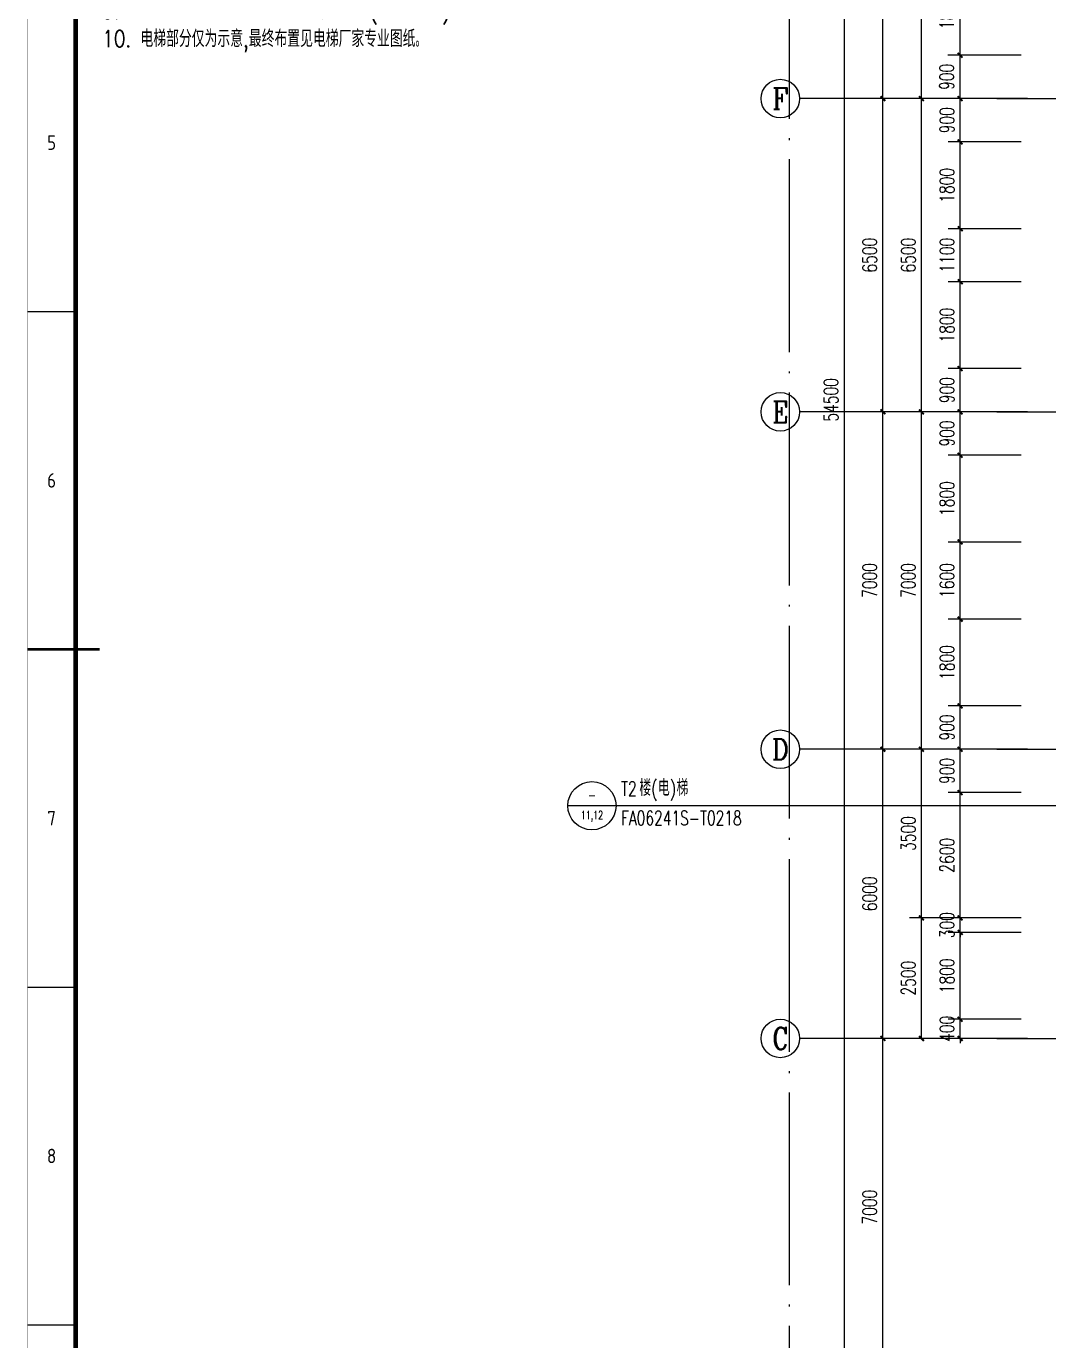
# Model space of a CAD drawing. Extents: x -59142 to 322364, y -122476 to 91021.
# Drawn here: x 63874 to 85086, y 34601 to 61872 of the extents above; entities that cross this region are included whole.
import ezdxf
from ezdxf.enums import TextEntityAlignment as Align

# ---------------------------------------------------------------- set-up
doc = ezdxf.new("R2010")
doc.units = 0
doc.header["$LTSCALE"] = 1000
doc.header["$MEASUREMENT"] = 0
doc.linetypes.add('DOTE', pattern=[2.42, 2, -0.2, 0.02, -0.2])
for name, color, linetype in [('AXIS', 3, 'Continuous'), ('AXIS_TEXT', 7, 'Continuous'), ('DIM_IDEN', 3, 'Continuous'), ('DOTE', 1, 'DOTE'), ('PUB_DIM', 3, 'Continuous'), ('PUB_TEXT', 7, 'Continuous'), ('TEXT', 62, 'Continuous')]:
    doc.layers.add(name, color=color, linetype=linetype)
doc.styles.add('_TCH_AXIS', font='COMPLEX', dxfattribs={"bigfont": 'GBCBIG'})
doc.styles.add('_TCH_DIM', font='SIMPLEX', dxfattribs={"bigfont": 'GBCBIG'})
doc.styles.add('_TCH_DIM_T3', font='SIMPLEX', dxfattribs={"width": 0.705882, "bigfont": 'GBCBIG'})
doc.styles.add('_TCH_LABEL', font='COMPLEX', dxfattribs={"bigfont": 'GBCBIG'})
doc.styles.add('COMPLEX', font='COMPLEX')
doc.styles.get("Standard").update_dxf_attribs({"font": 'gbenor.shx', "bigfont": 'gbcbig.shx'})
doc.styles.add('TK', font='GEDITXT.SHX', dxfattribs={"width": 0.85, "height": 3.5, "bigfont": 'DXT.SHX'})
doc.dimstyles.new('_TCH_ARCH&&100', dxfattribs={"dimtxt": 297.5, "dimasz": 100, "dimexe": 250, "dimexo": 300, "dimgap": 126.25, "dimtad": 1, "dimdec": 0, "dimzin": 0, "dimdsep": 46, "dimtxsty": '_TCH_DIM_T3', "dimblk": 'ARCHTICK', "dimcen": 0.09, "dimazin": 2, "dimtfac": 1, "dimtdec": 0, "dimtix": 1, "dimtmove": 2, "dimatfit": 3, "dimfxl": 1, "dimtolj": 1, "dimtzin": 0, "dimarcsym": 0})

# ---------------------------------------------------------------- blocks, each defined once
blk = doc.blocks.new('GEDI_WK_A1_V')
at = {"color": 3}
for p, q in [((0, 490.58), (10, 490.58)), ((0, 420.5), (10, 420.5)), ((0, 350.42), (10, 350.42)), ((0, 280.33), (10, 280.33))]:
    blk.add_line(p, q, dxfattribs=at)
for points, const_width in [([(0, 841), (0, 0), (594, 0), (594, 841)], 0.1), ([(10, 816), (10, 10), (584, 10), (584, 816)], 1)]:
    blk.add_lwpolyline(points, close=True, dxfattribs=dict(at, const_width=const_width))
at = {"color": 3, "const_width": 0.5}
blk.add_lwpolyline([(0, 420.5), (15, 420.5)], dxfattribs=at)
at = {"color": 3}
for s, p in [('5', (5, 525.62)), ('6', (5, 455.54)), ('7', (5, 385.46)), ('8', (5, 315.38))]:
    blk.add_text(s, height=3, dxfattribs=at).set_placement(p, align=Align.MIDDLE)
blk = doc.blocks.new('A$C711966D6')
blk.add_blockref('GEDI_WK_A1_V', (0, 0))
at = {"style": 'TK', "width": 0.85}
for tag, height, p in [('PROJECTNAME', 4.75, (529, 44)), ('PHASE', 4, (571, 44)), ('DRAWINGNAME', 4.75, (539, 31))]:
    blk.add_attdef(tag, text='', height=height, dxfattribs=at).set_placement(p, align=Align.MIDDLE_CENTER)
for tag, p, height in [('APPROVE', (416, 32.75), 3.5), ('DESIGN', (461, 32.75), 3.5), ('REVIEW1', (416, 25.75), 3.5), ('DRAW', (461, 25.75), 3.5), ('REVIEW2', (416, 18.75), 3.5), ('PROPORTION', (461, 18.75), 3.5), ('DRAWINGNUMBER', (511, 18.5), 4), ('CHECK', (416, 11.75), 3.5), ('DATE', (461, 11.75), 3.5), ('VERSION', (577, 11.75), 3.5)]:
    blk.add_attdef(tag, p, '', height=height, dxfattribs=at)
blk = doc.blocks.new('是飞洒发时')
at = {"xscale": 100, "yscale": 100, "zscale": 100}
blk.add_blockref('A$C711966D6', (0, 0), dxfattribs=at)
blk = doc.blocks.new('_ArchTick')
at = {"color": 0, "linetype": 'ByBlock', "const_width": 0.4}
blk.add_lwpolyline([(-0.5, -0.5), (0.5, 0.5)], dxfattribs=at)
blk = doc.blocks.new('*D1076')
at = {"layer": 'AXIS', "color": 0, "lineweight": -2, "transparency": 16777216}
for p, q in [((84511, 43372), (82196, 43372)), ((82446, 40872), (82446, 43372)), ((84511, 40872), (82196, 40872))]:
    blk.add_line(p, q, dxfattribs=at)
at = {"layer": 'Defpoints', "color": 0, "transparency": 16777216}
for p in [(82446, 43372), (84811, 43372), (84811, 40872)]:
    blk.add_point(p, dxfattribs=at)
at = {"layer": 'AXIS', "color": 0, "lineweight": -2, "transparency": 16777216, "xscale": 100, "yscale": 100, "zscale": 100}
for p, rotation in [((82446, 43372), 90), ((82446, 40872), 270)]:
    blk.add_blockref('_ArchTick', p, dxfattribs=dict(at, rotation=rotation))
at = {"layer": 'AXIS', "color": 0, "transparency": 16777216, "insert": (82171, 42122), "char_height": 297.5, "attachment_point": 5, "rotation": 90, "style": '_TCH_DIM_T3'}
blk.add_mtext('\\A1;2500', dxfattribs=at)
blk = doc.blocks.new('*D1077')
at = {"layer": 'AXIS', "color": 0, "lineweight": -2, "transparency": 16777216}
for p, q in [((84511, 46872), (82196, 46872)), ((82446, 43372), (82446, 46872)), ((84511, 43372), (82196, 43372))]:
    blk.add_line(p, q, dxfattribs=at)
at = {"layer": 'Defpoints', "color": 0, "transparency": 16777216}
for p in [(82446, 46872), (84811, 46872), (84811, 43372)]:
    blk.add_point(p, dxfattribs=at)
at = {"layer": 'AXIS', "color": 0, "lineweight": -2, "transparency": 16777216, "xscale": 100, "yscale": 100, "zscale": 100}
for p, rotation in [((82446, 46872), 90), ((82446, 43372), 270)]:
    blk.add_blockref('_ArchTick', p, dxfattribs=dict(at, rotation=rotation))
at = {"layer": 'AXIS', "color": 0, "transparency": 16777216, "insert": (82171, 45122), "char_height": 297.5, "attachment_point": 5, "rotation": 90, "style": '_TCH_DIM_T3'}
blk.add_mtext('\\A1;3500', dxfattribs=at)
blk = doc.blocks.new('*D1078')
at = {"layer": 'AXIS', "color": 0, "lineweight": -2, "transparency": 16777216}
for p, q in [((84511, 53872), (82196, 53872)), ((82446, 46872), (82446, 53872)), ((84511, 46872), (82196, 46872))]:
    blk.add_line(p, q, dxfattribs=at)
at = {"layer": 'Defpoints', "color": 0, "transparency": 16777216}
for p in [(82446, 53872), (84811, 53872), (84811, 46872)]:
    blk.add_point(p, dxfattribs=at)
at = {"layer": 'AXIS', "color": 0, "lineweight": -2, "transparency": 16777216, "xscale": 100, "yscale": 100, "zscale": 100}
for p, rotation in [((82446, 53872), 90), ((82446, 46872), 270)]:
    blk.add_blockref('_ArchTick', p, dxfattribs=dict(at, rotation=rotation))
at = {"layer": 'AXIS', "color": 0, "transparency": 16777216, "insert": (82171, 50372), "char_height": 297.5, "attachment_point": 5, "rotation": 90, "style": '_TCH_DIM_T3'}
blk.add_mtext('\\A1;7000', dxfattribs=at)
blk = doc.blocks.new('*D1079')
at = {"layer": 'AXIS', "color": 0, "lineweight": -2, "transparency": 16777216}
for p, q in [((84511, 60372), (82196, 60372)), ((82446, 53872), (82446, 60372)), ((84511, 53872), (82196, 53872))]:
    blk.add_line(p, q, dxfattribs=at)
at = {"layer": 'Defpoints', "color": 0, "transparency": 16777216}
for p in [(82446, 60372), (84811, 60372), (84811, 53872)]:
    blk.add_point(p, dxfattribs=at)
at = {"layer": 'AXIS', "color": 0, "lineweight": -2, "transparency": 16777216, "xscale": 100, "yscale": 100, "zscale": 100}
for p, rotation in [((82446, 60372), 90), ((82446, 53872), 270)]:
    blk.add_blockref('_ArchTick', p, dxfattribs=dict(at, rotation=rotation))
at = {"layer": 'AXIS', "color": 0, "transparency": 16777216, "insert": (82171, 57122), "char_height": 297.5, "attachment_point": 5, "rotation": 90, "style": '_TCH_DIM_T3'}
blk.add_mtext('\\A1;6500', dxfattribs=at)
blk = doc.blocks.new('*D1080')
at = {"layer": 'AXIS', "color": 0, "lineweight": -2, "transparency": 16777216}
for p, q in [((84511, 67372), (82196, 67372)), ((82446, 60372), (82446, 67372)), ((84511, 60372), (82196, 60372))]:
    blk.add_line(p, q, dxfattribs=at)
at = {"layer": 'Defpoints', "color": 0, "transparency": 16777216}
for p in [(82446, 67372), (84811, 67372), (84811, 60372)]:
    blk.add_point(p, dxfattribs=at)
at = {"layer": 'AXIS', "color": 0, "lineweight": -2, "transparency": 16777216, "xscale": 100, "yscale": 100, "zscale": 100}
for p, rotation in [((82446, 67372), 90), ((82446, 60372), 270)]:
    blk.add_blockref('_ArchTick', p, dxfattribs=dict(at, rotation=rotation))
at = {"layer": 'AXIS', "color": 0, "transparency": 16777216, "insert": (82171, 63872), "char_height": 297.5, "attachment_point": 5, "rotation": 90, "style": '_TCH_DIM_T3'}
blk.add_mtext('\\A1;7000', dxfattribs=at)
blk = doc.blocks.new('*D1200')
at = {"layer": 'AXIS', "color": 0, "lineweight": -2, "transparency": 16777216}
for p, q in [((83846, 81372), (80596, 81372)), ((80846, 26872), (80846, 81372)), ((83846, 26872), (80596, 26872))]:
    blk.add_line(p, q, dxfattribs=at)
at = {"layer": 'Defpoints', "color": 0, "transparency": 16777216}
for p in [(80846, 81372), (84146, 81372), (84146, 26872)]:
    blk.add_point(p, dxfattribs=at)
at = {"layer": 'AXIS', "color": 0, "lineweight": -2, "transparency": 16777216, "xscale": 100, "yscale": 100, "zscale": 100}
for p, rotation in [((80846, 81372), 90), ((80846, 26872), 270)]:
    blk.add_blockref('_ArchTick', p, dxfattribs=dict(at, rotation=rotation))
at = {"layer": 'AXIS', "color": 0, "transparency": 16777216, "insert": (80571, 54122), "char_height": 297.5, "attachment_point": 5, "rotation": 90, "style": '_TCH_DIM_T3'}
blk.add_mtext('\\A1;54500', dxfattribs=at)
blk = doc.blocks.new('*D1209')
at = {"layer": 'Defpoints', "color": 0, "transparency": 16777216}
for p in [(83248, 60372), (84811, 60372), (84811, 59472)]:
    blk.add_point(p, dxfattribs=at)
at = {"layer": 'PUB_DIM', "color": 0, "lineweight": -2, "transparency": 16777216}
for p, q in [((84511, 60372), (82998, 60372)), ((83248, 59472), (83248, 60372)), ((84511, 59472), (82998, 59472))]:
    blk.add_line(p, q, dxfattribs=at)
at = {"layer": 'PUB_DIM', "color": 0, "lineweight": -2, "transparency": 16777216, "xscale": 100, "yscale": 100, "zscale": 100}
for p, rotation in [((83248, 60372), 90), ((83248, 59472), 270)]:
    blk.add_blockref('_ArchTick', p, dxfattribs=dict(at, rotation=rotation))
at = {"layer": 'PUB_DIM', "color": 0, "transparency": 16777216, "insert": (82973, 59922), "char_height": 297.5, "attachment_point": 5, "rotation": 90, "style": '_TCH_DIM_T3'}
blk.add_mtext('\\A1;900', dxfattribs=at)
blk = doc.blocks.new('*D1210')
at = {"layer": 'Defpoints', "color": 0, "transparency": 16777216}
for p in [(83248, 59472), (84811, 59472), (84811, 57672)]:
    blk.add_point(p, dxfattribs=at)
at = {"layer": 'PUB_DIM', "color": 0, "lineweight": -2, "transparency": 16777216}
for p, q in [((84511, 59472), (82998, 59472)), ((83248, 57672), (83248, 59472)), ((84511, 57672), (82998, 57672))]:
    blk.add_line(p, q, dxfattribs=at)
at = {"layer": 'PUB_DIM', "color": 0, "lineweight": -2, "transparency": 16777216, "xscale": 100, "yscale": 100, "zscale": 100}
for p, rotation in [((83248, 59472), 90), ((83248, 57672), 270)]:
    blk.add_blockref('_ArchTick', p, dxfattribs=dict(at, rotation=rotation))
at = {"layer": 'PUB_DIM', "color": 0, "transparency": 16777216, "insert": (82973, 58572), "char_height": 297.5, "attachment_point": 5, "rotation": 90, "style": '_TCH_DIM_T3'}
blk.add_mtext('\\A1;1800', dxfattribs=at)
blk = doc.blocks.new('*D1211')
at = {"layer": 'Defpoints', "color": 0, "transparency": 16777216}
for p in [(83248, 57672), (84811, 57672), (84811, 56572)]:
    blk.add_point(p, dxfattribs=at)
at = {"layer": 'PUB_DIM', "color": 0, "lineweight": -2, "transparency": 16777216}
for p, q in [((84511, 57672), (82998, 57672)), ((83248, 56572), (83248, 57672)), ((84511, 56572), (82998, 56572))]:
    blk.add_line(p, q, dxfattribs=at)
at = {"layer": 'PUB_DIM', "color": 0, "lineweight": -2, "transparency": 16777216, "xscale": 100, "yscale": 100, "zscale": 100}
for p, rotation in [((83248, 57672), 90), ((83248, 56572), 270)]:
    blk.add_blockref('_ArchTick', p, dxfattribs=dict(at, rotation=rotation))
at = {"layer": 'PUB_DIM', "color": 0, "transparency": 16777216, "insert": (82973, 57122), "char_height": 297.5, "attachment_point": 5, "rotation": 90, "style": '_TCH_DIM_T3'}
blk.add_mtext('\\A1;1100', dxfattribs=at)
blk = doc.blocks.new('*D1212')
at = {"layer": 'Defpoints', "color": 0, "transparency": 16777216}
for p in [(83248, 56572), (84811, 56572), (84811, 54772)]:
    blk.add_point(p, dxfattribs=at)
at = {"layer": 'PUB_DIM', "color": 0, "lineweight": -2, "transparency": 16777216}
for p, q in [((84511, 56572), (82998, 56572)), ((83248, 54772), (83248, 56572)), ((84511, 54772), (82998, 54772))]:
    blk.add_line(p, q, dxfattribs=at)
at = {"layer": 'PUB_DIM', "color": 0, "lineweight": -2, "transparency": 16777216, "xscale": 100, "yscale": 100, "zscale": 100}
for p, rotation in [((83248, 56572), 90), ((83248, 54772), 270)]:
    blk.add_blockref('_ArchTick', p, dxfattribs=dict(at, rotation=rotation))
at = {"layer": 'PUB_DIM', "color": 0, "transparency": 16777216, "insert": (82973, 55672), "char_height": 297.5, "attachment_point": 5, "rotation": 90, "style": '_TCH_DIM_T3'}
blk.add_mtext('\\A1;1800', dxfattribs=at)
blk = doc.blocks.new('*D1213')
at = {"layer": 'Defpoints', "color": 0, "transparency": 16777216}
for p in [(83248, 54772), (84811, 54772), (84811, 53872)]:
    blk.add_point(p, dxfattribs=at)
at = {"layer": 'PUB_DIM', "color": 0, "lineweight": -2, "transparency": 16777216}
for p, q in [((84511, 54772), (82998, 54772)), ((83248, 53872), (83248, 54772)), ((84511, 53872), (82998, 53872))]:
    blk.add_line(p, q, dxfattribs=at)
at = {"layer": 'PUB_DIM', "color": 0, "lineweight": -2, "transparency": 16777216, "xscale": 100, "yscale": 100, "zscale": 100}
for p, rotation in [((83248, 54772), 90), ((83248, 53872), 270)]:
    blk.add_blockref('_ArchTick', p, dxfattribs=dict(at, rotation=rotation))
at = {"layer": 'PUB_DIM', "color": 0, "transparency": 16777216, "insert": (82973, 54322), "char_height": 297.5, "attachment_point": 5, "rotation": 90, "style": '_TCH_DIM_T3'}
blk.add_mtext('\\A1;900', dxfattribs=at)
blk = doc.blocks.new('*D1214')
at = {"layer": 'Defpoints', "color": 0, "transparency": 16777216}
for p in [(83248, 53872), (84811, 53872), (84811, 52972)]:
    blk.add_point(p, dxfattribs=at)
at = {"layer": 'PUB_DIM', "color": 0, "lineweight": -2, "transparency": 16777216}
for p, q in [((84511, 53872), (82998, 53872)), ((83248, 52972), (83248, 53872)), ((84511, 52972), (82998, 52972))]:
    blk.add_line(p, q, dxfattribs=at)
at = {"layer": 'PUB_DIM', "color": 0, "lineweight": -2, "transparency": 16777216, "xscale": 100, "yscale": 100, "zscale": 100}
for p, rotation in [((83248, 53872), 90), ((83248, 52972), 270)]:
    blk.add_blockref('_ArchTick', p, dxfattribs=dict(at, rotation=rotation))
at = {"layer": 'PUB_DIM', "color": 0, "transparency": 16777216, "insert": (82973, 53422), "char_height": 297.5, "attachment_point": 5, "rotation": 90, "style": '_TCH_DIM_T3'}
blk.add_mtext('\\A1;900', dxfattribs=at)
blk = doc.blocks.new('*D1215')
at = {"layer": 'Defpoints', "color": 0, "transparency": 16777216}
for p in [(83248, 52972), (84811, 52972), (84811, 51172)]:
    blk.add_point(p, dxfattribs=at)
at = {"layer": 'PUB_DIM', "color": 0, "lineweight": -2, "transparency": 16777216}
for p, q in [((84511, 52972), (82998, 52972)), ((83248, 51172), (83248, 52972)), ((84511, 51172), (82998, 51172))]:
    blk.add_line(p, q, dxfattribs=at)
at = {"layer": 'PUB_DIM', "color": 0, "lineweight": -2, "transparency": 16777216, "xscale": 100, "yscale": 100, "zscale": 100}
for p, rotation in [((83248, 52972), 90), ((83248, 51172), 270)]:
    blk.add_blockref('_ArchTick', p, dxfattribs=dict(at, rotation=rotation))
at = {"layer": 'PUB_DIM', "color": 0, "transparency": 16777216, "insert": (82973, 52072), "char_height": 297.5, "attachment_point": 5, "rotation": 90, "style": '_TCH_DIM_T3'}
blk.add_mtext('\\A1;1800', dxfattribs=at)
blk = doc.blocks.new('*D1216')
at = {"layer": 'Defpoints', "color": 0, "transparency": 16777216}
for p in [(83248, 51172), (84811, 51172), (84811, 49572)]:
    blk.add_point(p, dxfattribs=at)
at = {"layer": 'PUB_DIM', "color": 0, "lineweight": -2, "transparency": 16777216}
for p, q in [((84511, 51172), (82998, 51172)), ((83248, 49572), (83248, 51172)), ((84511, 49572), (82998, 49572))]:
    blk.add_line(p, q, dxfattribs=at)
at = {"layer": 'PUB_DIM', "color": 0, "lineweight": -2, "transparency": 16777216, "xscale": 100, "yscale": 100, "zscale": 100}
for p, rotation in [((83248, 51172), 90), ((83248, 49572), 270)]:
    blk.add_blockref('_ArchTick', p, dxfattribs=dict(at, rotation=rotation))
at = {"layer": 'PUB_DIM', "color": 0, "transparency": 16777216, "insert": (82973, 50372), "char_height": 297.5, "attachment_point": 5, "rotation": 90, "style": '_TCH_DIM_T3'}
blk.add_mtext('\\A1;1600', dxfattribs=at)
blk = doc.blocks.new('*D1217')
at = {"layer": 'Defpoints', "color": 0, "transparency": 16777216}
for p in [(83248, 49572), (84811, 49572), (84811, 47772)]:
    blk.add_point(p, dxfattribs=at)
at = {"layer": 'PUB_DIM', "color": 0, "lineweight": -2, "transparency": 16777216}
for p, q in [((84511, 49572), (82998, 49572)), ((83248, 47772), (83248, 49572)), ((84511, 47772), (82998, 47772))]:
    blk.add_line(p, q, dxfattribs=at)
at = {"layer": 'PUB_DIM', "color": 0, "lineweight": -2, "transparency": 16777216, "xscale": 100, "yscale": 100, "zscale": 100}
for p, rotation in [((83248, 49572), 90), ((83248, 47772), 270)]:
    blk.add_blockref('_ArchTick', p, dxfattribs=dict(at, rotation=rotation))
at = {"layer": 'PUB_DIM', "color": 0, "transparency": 16777216, "insert": (82973, 48672), "char_height": 297.5, "attachment_point": 5, "rotation": 90, "style": '_TCH_DIM_T3'}
blk.add_mtext('\\A1;1800', dxfattribs=at)
blk = doc.blocks.new('*D1218')
at = {"layer": 'Defpoints', "color": 0, "transparency": 16777216}
for p in [(83248, 47772), (84811, 47772), (84811, 46872)]:
    blk.add_point(p, dxfattribs=at)
at = {"layer": 'PUB_DIM', "color": 0, "lineweight": -2, "transparency": 16777216}
for p, q in [((84511, 47772), (82998, 47772)), ((83248, 46872), (83248, 47772)), ((84511, 46872), (82998, 46872))]:
    blk.add_line(p, q, dxfattribs=at)
at = {"layer": 'PUB_DIM', "color": 0, "lineweight": -2, "transparency": 16777216, "xscale": 100, "yscale": 100, "zscale": 100}
for p, rotation in [((83248, 47772), 90), ((83248, 46872), 270)]:
    blk.add_blockref('_ArchTick', p, dxfattribs=dict(at, rotation=rotation))
at = {"layer": 'PUB_DIM', "color": 0, "transparency": 16777216, "insert": (82973, 47322), "char_height": 297.5, "attachment_point": 5, "rotation": 90, "style": '_TCH_DIM_T3'}
blk.add_mtext('\\A1;900', dxfattribs=at)
blk = doc.blocks.new('*D1219')
at = {"layer": 'Defpoints', "color": 0, "transparency": 16777216}
for p in [(83248, 46872), (84811, 46872), (84811, 45972)]:
    blk.add_point(p, dxfattribs=at)
at = {"layer": 'PUB_DIM', "color": 0, "lineweight": -2, "transparency": 16777216}
for p, q in [((84511, 46872), (82998, 46872)), ((83248, 45972), (83248, 46872)), ((84511, 45972), (82998, 45972))]:
    blk.add_line(p, q, dxfattribs=at)
at = {"layer": 'PUB_DIM', "color": 0, "lineweight": -2, "transparency": 16777216, "xscale": 100, "yscale": 100, "zscale": 100}
for p, rotation in [((83248, 46872), 90), ((83248, 45972), 270)]:
    blk.add_blockref('_ArchTick', p, dxfattribs=dict(at, rotation=rotation))
at = {"layer": 'PUB_DIM', "color": 0, "transparency": 16777216, "insert": (82973, 46422), "char_height": 297.5, "attachment_point": 5, "rotation": 90, "style": '_TCH_DIM_T3'}
blk.add_mtext('\\A1;900', dxfattribs=at)
blk = doc.blocks.new('*D1220')
at = {"layer": 'Defpoints', "color": 0, "transparency": 16777216}
for p in [(83248, 45972), (84811, 45972), (84811, 43372)]:
    blk.add_point(p, dxfattribs=at)
at = {"layer": 'PUB_DIM', "color": 0, "lineweight": -2, "transparency": 16777216}
for p, q in [((84511, 45972), (82998, 45972)), ((83248, 43372), (83248, 45972)), ((84511, 43372), (82998, 43372))]:
    blk.add_line(p, q, dxfattribs=at)
at = {"layer": 'PUB_DIM', "color": 0, "lineweight": -2, "transparency": 16777216, "xscale": 100, "yscale": 100, "zscale": 100}
for p, rotation in [((83248, 45972), 90), ((83248, 43372), 270)]:
    blk.add_blockref('_ArchTick', p, dxfattribs=dict(at, rotation=rotation))
at = {"layer": 'PUB_DIM', "color": 0, "transparency": 16777216, "insert": (82973, 44672), "char_height": 297.5, "attachment_point": 5, "rotation": 90, "style": '_TCH_DIM_T3'}
blk.add_mtext('\\A1;2600', dxfattribs=at)
blk = doc.blocks.new('*D1221')
at = {"layer": 'Defpoints', "color": 0, "transparency": 16777216}
for p in [(83248, 43372), (84811, 43372), (84811, 43072)]:
    blk.add_point(p, dxfattribs=at)
at = {"layer": 'PUB_DIM', "color": 0, "lineweight": -2, "transparency": 16777216}
for p, q in [((84511, 43372), (82998, 43372)), ((83248, 43372), (83248, 43472)), ((83248, 43072), (83248, 43372)), ((84511, 43072), (82998, 43072)), ((83248, 43072), (83248, 42972))]:
    blk.add_line(p, q, dxfattribs=at)
at = {"layer": 'PUB_DIM', "color": 0, "lineweight": -2, "transparency": 16777216, "xscale": 100, "yscale": 100, "zscale": 100}
for p, rotation in [((83248, 43372), 270), ((83248, 43072), 90)]:
    blk.add_blockref('_ArchTick', p, dxfattribs=dict(at, rotation=rotation))
at = {"layer": 'PUB_DIM', "color": 0, "transparency": 16777216, "insert": (82973, 43222), "char_height": 297.5, "attachment_point": 5, "rotation": 90, "style": '_TCH_DIM_T3'}
blk.add_mtext('\\A1;300', dxfattribs=at)
blk = doc.blocks.new('*D1222')
at = {"layer": 'Defpoints', "color": 0, "transparency": 16777216}
for p in [(83248, 43072), (84811, 43072), (84811, 41272)]:
    blk.add_point(p, dxfattribs=at)
at = {"layer": 'PUB_DIM', "color": 0, "lineweight": -2, "transparency": 16777216}
for p, q in [((84511, 43072), (82998, 43072)), ((83248, 41272), (83248, 43072)), ((84511, 41272), (82998, 41272))]:
    blk.add_line(p, q, dxfattribs=at)
at = {"layer": 'PUB_DIM', "color": 0, "lineweight": -2, "transparency": 16777216, "xscale": 100, "yscale": 100, "zscale": 100}
for p, rotation in [((83248, 43072), 90), ((83248, 41272), 270)]:
    blk.add_blockref('_ArchTick', p, dxfattribs=dict(at, rotation=rotation))
at = {"layer": 'PUB_DIM', "color": 0, "transparency": 16777216, "insert": (82973, 42172), "char_height": 297.5, "attachment_point": 5, "rotation": 90, "style": '_TCH_DIM_T3'}
blk.add_mtext('\\A1;1800', dxfattribs=at)
blk = doc.blocks.new('*D1223')
at = {"layer": 'Defpoints', "color": 0, "transparency": 16777216}
for p in [(83248, 41272), (84811, 41272), (84811, 40872)]:
    blk.add_point(p, dxfattribs=at)
at = {"layer": 'PUB_DIM', "color": 0, "lineweight": -2, "transparency": 16777216}
for p, q in [((84511, 41272), (82998, 41272)), ((83248, 41272), (83248, 41372)), ((83248, 40872), (83248, 41272)), ((84511, 40872), (82998, 40872)), ((83248, 40872), (83248, 40772))]:
    blk.add_line(p, q, dxfattribs=at)
at = {"layer": 'PUB_DIM', "color": 0, "lineweight": -2, "transparency": 16777216, "xscale": 100, "yscale": 100, "zscale": 100}
for p, rotation in [((83248, 41272), 270), ((83248, 40872), 90)]:
    blk.add_blockref('_ArchTick', p, dxfattribs=dict(at, rotation=rotation))
at = {"layer": 'PUB_DIM', "color": 0, "transparency": 16777216, "insert": (82973, 41072), "char_height": 297.5, "attachment_point": 5, "rotation": 90, "style": '_TCH_DIM_T3'}
blk.add_mtext('\\A1;400', dxfattribs=at)
blk = doc.blocks.new('*D1224')
at = {"layer": 'Defpoints', "color": 0, "transparency": 16777216}
for p in [(83246, 61272), (84811, 61272), (84811, 60372)]:
    blk.add_point(p, dxfattribs=at)
at = {"layer": 'PUB_DIM', "color": 0, "lineweight": -2, "transparency": 16777216}
for p, q in [((84511, 61272), (82996, 61272)), ((83246, 60372), (83246, 61272)), ((84511, 60372), (82996, 60372))]:
    blk.add_line(p, q, dxfattribs=at)
at = {"layer": 'PUB_DIM', "color": 0, "lineweight": -2, "transparency": 16777216, "xscale": 100, "yscale": 100, "zscale": 100}
for p, rotation in [((83246, 61272), 90), ((83246, 60372), 270)]:
    blk.add_blockref('_ArchTick', p, dxfattribs=dict(at, rotation=rotation))
at = {"layer": 'PUB_DIM', "color": 0, "transparency": 16777216, "insert": (82971, 60822), "char_height": 297.5, "attachment_point": 5, "rotation": 90, "style": '_TCH_DIM_T3'}
blk.add_mtext('\\A1;900', dxfattribs=at)
blk = doc.blocks.new('*D1225')
at = {"layer": 'Defpoints', "color": 0, "transparency": 16777216}
for p in [(83246, 63072), (84811, 63072), (84811, 61272)]:
    blk.add_point(p, dxfattribs=at)
at = {"layer": 'PUB_DIM', "color": 0, "lineweight": -2, "transparency": 16777216}
for p, q in [((84511, 63072), (82996, 63072)), ((83246, 61272), (83246, 63072)), ((84511, 61272), (82996, 61272))]:
    blk.add_line(p, q, dxfattribs=at)
at = {"layer": 'PUB_DIM', "color": 0, "lineweight": -2, "transparency": 16777216, "xscale": 100, "yscale": 100, "zscale": 100}
for p, rotation in [((83246, 63072), 90), ((83246, 61272), 270)]:
    blk.add_blockref('_ArchTick', p, dxfattribs=dict(at, rotation=rotation))
at = {"layer": 'PUB_DIM', "color": 0, "transparency": 16777216, "insert": (82971, 62172), "char_height": 297.5, "attachment_point": 5, "rotation": 90, "style": '_TCH_DIM_T3'}
blk.add_mtext('\\A1;1800', dxfattribs=at)
blk = doc.blocks.new('*D1266')
at = {"layer": 'AXIS', "color": 0, "lineweight": -2, "transparency": 16777216}
for p, q in [((84646, 40872), (81396, 40872)), ((81646, 33872), (81646, 40872)), ((84646, 33872), (81396, 33872))]:
    blk.add_line(p, q, dxfattribs=at)
at = {"layer": 'Defpoints', "color": 0, "transparency": 16777216}
for p in [(81646, 40872), (84946, 40872), (84946, 33872)]:
    blk.add_point(p, dxfattribs=at)
at = {"layer": 'AXIS', "color": 0, "lineweight": -2, "transparency": 16777216, "xscale": 100, "yscale": 100, "zscale": 100}
for p, rotation in [((81646, 40872), 90), ((81646, 33872), 270)]:
    blk.add_blockref('_ArchTick', p, dxfattribs=dict(at, rotation=rotation))
at = {"layer": 'AXIS', "color": 0, "transparency": 16777216, "insert": (81371, 37372), "char_height": 297.5, "attachment_point": 5, "rotation": 90, "style": '_TCH_DIM_T3'}
blk.add_mtext('\\A1;7000', dxfattribs=at)
blk = doc.blocks.new('*D1267')
at = {"layer": 'AXIS', "color": 0, "lineweight": -2, "transparency": 16777216}
for p, q in [((84646, 46872), (81396, 46872)), ((81646, 40872), (81646, 46872)), ((84646, 40872), (81396, 40872))]:
    blk.add_line(p, q, dxfattribs=at)
at = {"layer": 'Defpoints', "color": 0, "transparency": 16777216}
for p in [(81646, 46872), (84946, 46872), (84946, 40872)]:
    blk.add_point(p, dxfattribs=at)
at = {"layer": 'AXIS', "color": 0, "lineweight": -2, "transparency": 16777216, "xscale": 100, "yscale": 100, "zscale": 100}
for p, rotation in [((81646, 46872), 90), ((81646, 40872), 270)]:
    blk.add_blockref('_ArchTick', p, dxfattribs=dict(at, rotation=rotation))
at = {"layer": 'AXIS', "color": 0, "transparency": 16777216, "insert": (81371, 43872), "char_height": 297.5, "attachment_point": 5, "rotation": 90, "style": '_TCH_DIM_T3'}
blk.add_mtext('\\A1;6000', dxfattribs=at)
blk = doc.blocks.new('*D1268')
at = {"layer": 'AXIS', "color": 0, "lineweight": -2, "transparency": 16777216}
for p, q in [((84646, 53872), (81396, 53872)), ((81646, 46872), (81646, 53872)), ((84646, 46872), (81396, 46872))]:
    blk.add_line(p, q, dxfattribs=at)
at = {"layer": 'Defpoints', "color": 0, "transparency": 16777216}
for p in [(81646, 53872), (84946, 53872), (84946, 46872)]:
    blk.add_point(p, dxfattribs=at)
at = {"layer": 'AXIS', "color": 0, "lineweight": -2, "transparency": 16777216, "xscale": 100, "yscale": 100, "zscale": 100}
for p, rotation in [((81646, 53872), 90), ((81646, 46872), 270)]:
    blk.add_blockref('_ArchTick', p, dxfattribs=dict(at, rotation=rotation))
at = {"layer": 'AXIS', "color": 0, "transparency": 16777216, "insert": (81371, 50372), "char_height": 297.5, "attachment_point": 5, "rotation": 90, "style": '_TCH_DIM_T3'}
blk.add_mtext('\\A1;7000', dxfattribs=at)
blk = doc.blocks.new('*D1269')
at = {"layer": 'AXIS', "color": 0, "lineweight": -2, "transparency": 16777216}
for p, q in [((84646, 60372), (81396, 60372)), ((81646, 53872), (81646, 60372)), ((84646, 53872), (81396, 53872))]:
    blk.add_line(p, q, dxfattribs=at)
at = {"layer": 'Defpoints', "color": 0, "transparency": 16777216}
for p in [(81646, 60372), (84946, 60372), (84946, 53872)]:
    blk.add_point(p, dxfattribs=at)
at = {"layer": 'AXIS', "color": 0, "lineweight": -2, "transparency": 16777216, "xscale": 100, "yscale": 100, "zscale": 100}
for p, rotation in [((81646, 60372), 90), ((81646, 53872), 270)]:
    blk.add_blockref('_ArchTick', p, dxfattribs=dict(at, rotation=rotation))
at = {"layer": 'AXIS', "color": 0, "transparency": 16777216, "insert": (81371, 57122), "char_height": 297.5, "attachment_point": 5, "rotation": 90, "style": '_TCH_DIM_T3'}
blk.add_mtext('\\A1;6500', dxfattribs=at)
blk = doc.blocks.new('*D1270')
at = {"layer": 'AXIS', "color": 0, "lineweight": -2, "transparency": 16777216}
for p, q in [((84646, 67372), (81396, 67372)), ((81646, 60372), (81646, 67372)), ((84646, 60372), (81396, 60372))]:
    blk.add_line(p, q, dxfattribs=at)
at = {"layer": 'Defpoints', "color": 0, "transparency": 16777216}
for p in [(81646, 67372), (84946, 67372), (84946, 60372)]:
    blk.add_point(p, dxfattribs=at)
at = {"layer": 'AXIS', "color": 0, "lineweight": -2, "transparency": 16777216, "xscale": 100, "yscale": 100, "zscale": 100}
for p, rotation in [((81646, 67372), 90), ((81646, 60372), 270)]:
    blk.add_blockref('_ArchTick', p, dxfattribs=dict(at, rotation=rotation))
at = {"layer": 'AXIS', "color": 0, "transparency": 16777216, "insert": (81371, 63872), "char_height": 297.5, "attachment_point": 5, "rotation": 90, "style": '_TCH_DIM_T3'}
blk.add_mtext('\\A1;7000', dxfattribs=at)
blk = doc.blocks.new('_AXISO')
blk.add_circle((0, 0), 0.5)
at = {"layer": 'AXIS_TEXT', "style": 'COMPLEX', "width": 1.041667}
blk.add_attdef('A', text='', height=0.56, dxfattribs=at).set_placement((-0.25, -0.28), (0.25, -0.28), align=Align.FIT)

msp = doc.modelspace()

# ---------------------------------------------------------------- linework, layer by layer
at = {"layer": 'AXIS'}
for p, q in [((82812, 60372.1), (79917.5, 60372.1)), ((82812, 53872.1), (79917.5, 53872.1)), ((82812, 46872.1), (79917.5, 46872.1)), ((82812, 40872.1), (79917.5, 40872.1))]:
    msp.add_line(p, q, dxfattribs=at)
at = {"layer": 'DIM_IDEN'}
for p, q in [((76108.7, 45700), (75108.7, 45700)), ((85748.8, 45700), (76108.7, 45700))]:
    msp.add_line(p, q, dxfattribs=at)
msp.add_circle((75608.7, 45700), 500, dxfattribs=at)
at = {"layer": 'DOTE', "ltscale": 2}
msp.add_line((79698.4, 83312), (79698.4, 19595.7), dxfattribs=at)
at = {"layer": 'DOTE'}
for p, q in [((84009.9, 60372.1), (112915.9, 60372.1)), ((84009.9, 53872.1), (112915.9, 53872.1)), ((84009.9, 46872.1), (112915.9, 46872.1)), ((84009.9, 40872.1), (112915.9, 40872.1))]:
    msp.add_line(p, q, dxfattribs=at)

# ---------------------------------------------------------------- block references
msp.add_blockref('是飞洒发时', (63898.5, 6896))
at = {"layer": 'AXIS'}
ref = msp.add_blockref('_AXISO', (79517.5, 60372.1), dxfattribs=dict(at, xscale=800, yscale=800, zscale=800))
ref.add_attrib('A', 'F', dxfattribs={"layer": 'AXIS_TEXT', "height": 445.4, "style": '_TCH_AXIS'}).set_placement((79347.8, 60149.3), (79687.2, 60149.3), align=Align.FIT)
ref = msp.add_blockref('_AXISO', (79517.5, 53872.1), dxfattribs=dict(at, xscale=800, yscale=800, zscale=800))
ref.add_attrib('A', 'E', dxfattribs={"layer": 'AXIS_TEXT', "height": 445.4, "style": '_TCH_AXIS'}).set_placement((79347.8, 53649.3), (79687.2, 53649.3), align=Align.FIT)
ref = msp.add_blockref('_AXISO', (79517.5, 46872.1), dxfattribs=dict(at, xscale=800, yscale=800, zscale=800))
ref.add_attrib('A', 'D', dxfattribs={"layer": 'AXIS_TEXT', "height": 435.3, "style": '_TCH_AXIS'}).set_placement((79341.3, 46654.4), (79693.7, 46654.4), align=Align.FIT)
ref = msp.add_blockref('_AXISO', (79517.5, 40872.1), dxfattribs=dict(at, xscale=800, yscale=800, zscale=800))
ref.add_attrib('A', 'C', dxfattribs={"layer": 'AXIS_TEXT', "height": 455.7, "style": '_TCH_AXIS'}).set_placement((79354.7, 40644.2), (79680.2, 40644.2), align=Align.FIT)

# ---------------------------------------------------------------- texts
at = {"layer": 'PUB_TEXT', "style": '_TCH_DIM', "width": 0.705882}
for s, p in [('T2', (76213.7, 45904.2)), ('(', (76839.4, 45904.2)), (')', (77225.1, 45904.2)), ('FA06241S-T0218', (76213.7, 45297.5))]:
    msp.add_text(s, height=297.5, dxfattribs=at).set_placement(p)
at = {"layer": 'PUB_TEXT', "style": '_TCH_DIM'}
for s, p in [('楼', (76593.7, 45904.2)), ('电', (76979.4, 45904.2)), ('梯', (77365.1, 45904.2))]:
    msp.add_text(s, height=337.6, dxfattribs=at).set_placement(p)
at = {"layer": 'PUB_TEXT', "style": '_TCH_LABEL'}
for s, height, width, p, p2 in [('-', 261, 0.777778, (75521.7, 45792.5), (75695.7, 45792.5)), ('11,12', 171.51, 0.84, (75375.4, 45420.2), (75841.9, 45420.2))]:
    msp.add_text(s, height=height, dxfattribs=dict(at, width=width)).set_placement(p, p2, align=Align.FIT)
at = {"layer": 'TEXT', "insert": (65450.5, 73293.1), "char_height": 360, "width": 10270.182, "attachment_point": 1}
msp.add_mtext('{\\H1.6667x;设计说明\\Fsimplex,gbcbig|c134;：\\Fgeditxt,dxt|c134;\\P\\H0.58332x;\\W0.8;1. 图中有关设备布置\\Fsimplex,gbcbig|c134;、\\Fgeditxt,dxt|c134;设备基础,沟道,坑位,楼面开孔等仅为示意,详见工艺及结构图纸\\Fsimplex,gbcbig|c134;。\\Fgeditxt,dxt|c134;\\P2. 所有平面图中未有标注的门\\Fsimplex,gbcbig|c134;，\\Fgeditxt,dxt|c134;或居中布置\\Fsimplex,gbcbig|c134;，\\Fgeditxt,dxt|c134;或门垛240\\Fsimplex,gbcbig|c134;；\\Fgeditxt,dxt|c134;所有平面图中未有标注的构造柱\\Fsimplex,gbcbig|c134;，\\Fgeditxt,dxt|c134;或居中布置\\Fsimplex,gbcbig|c134;，\\Fgeditxt,dxt|c134;或端头布置\\Fsimplex,gbcbig|c134;。\\Fgeditxt,dxt|c134;\\P3. 图例说明\\Fgbenor,gbcbig|c134;：\\Fgeditxt,dxt|c134;\\P   "   "\\Fsimplex,gbcbig|c134;：\\Fgeditxt,dxt|c134;消火栓\\Fsimplex,gbcbig|c134;。\\P      \\Fgeditxt,dxt|c134;消火栓位置\\Fsimplex,gbcbig|c134;、\\Fgeditxt,dxt|c134;大小及数量详见水工工艺图纸\\Fsimplex,gbcbig|c134;。\\Fgeditxt,dxt|c134;\\P4. 吊顶高度说明\\Fsimplex,gbcbig|c134;：\\Fgeditxt,dxt|c134;\\P  会议室\\Fsimplex,gbcbig|c134;、\\Fgeditxt,dxt|c134;运行人员办公室\\Fsimplex,gbcbig|c134;：\\Fgeditxt,dxt|c134;H+3.2m\\Fsimplex,gbcbig|c134;；\\Fgeditxt,dxt|c134;\\P  继电器室\\Fsimplex,gbcbig|c134;、\\Fgeditxt,dxt|c134;饮水间\\Fsimplex,gbcbig|c134;、\\Fgeditxt,dxt|c134;卫生间\\Fsimplex,gbcbig|c134;、\\Fgeditxt,dxt|c134;走廊\\Fsimplex,gbcbig|c134;：\\Fgeditxt,dxt|c134;H+3.0m\\Fsimplex,gbcbig|c134;；\\Fgeditxt,dxt|c134; \\P  注\\Fsimplex,gbcbig|c134;：\\Fgeditxt,dxt|c134;H为本层楼层建筑完成面标高\\P5. 图纸中墙面所留孔洞封堵措施详见各专业图纸或技术规格书具体要求\\Fsimplex,gbcbig|c134;，\\Fgeditxt,dxt|c134;并满足防火\\Fsimplex,gbcbig|c134;、\\Fgeditxt,dxt|c134;防水\\Fsimplex,gbcbig|c134;、\\Fgeditxt,dxt|c134;强度等要求\\Fsimplex,gbcbig|c134;。\\Fgeditxt,dxt|c134;\\P6. 电气房间的钢结构构件应喷涂防火涂料\\Fsimplex,gbcbig|c134;，\\Fgeditxt,dxt|c134;有防腐要求的房间的钢结构构件应做防腐处理\\Fsimplex,gbcbig|c134;，\\Fgeditxt,dxt|c134;具体详见结构专业相关说明\\Fsimplex,gbcbig|c134;。\\Fgeditxt,dxt|c134;\\P7. 所有室内上下水管如穿越电气房间均用侧砖(120厚)封包到顶\\Fsimplex,gbcbig|c134;，\\Fgeditxt,dxt|c134;管井尺寸一般不大于350X350\\Fsimplex,gbcbig|c134;（\\Fgeditxt,dxt|c134;除特别说明外\\Fsimplex,gbcbig|c134;），\\Fgeditxt,dxt|c134;面贴材料及颜色与相邻墙身相同\\Fsimplex,gbcbig|c134;。\\Fgeditxt,dxt|c134;\\P8. 工艺专业如需在外墙安装设备\\Fsimplex,gbcbig|c134;，\\Fgeditxt,dxt|c134;应依靠结构构件受力\\Fsimplex,gbcbig|c134;，\\Fgeditxt,dxt|c134;不允许直接在墙体上吊挂\\Fsimplex,gbcbig|c134;。\\Fgeditxt,dxt|c134;\\P9. 墙体砌筑前应预留大件设备安装孔\\Fsimplex,gbcbig|c134;，\\Fgeditxt,dxt|c134;待设备(如电气房间)安装就位后再砌筑封闭\\Fsimplex,gbcbig|c134;。\\Fgeditxt,dxt|c134;\\P10. 电梯部分仅为示意,最终布置见电梯厂家专业图纸\\Fsimplex,gbcbig|c134;。}', dxfattribs=at)

# ---------------------------------------------------------------- dimensions: what is measured, and where the dimension line sits
at = {"layer": 'AXIS'}
for p1, p2, distance, picture, middle in [((84146.5, 26872.1), (84146.5, 81372.1), 3300, '*D1200', (80571.5, 54122.1)), ((84946.5, 60372.1), (84946.5, 67372.1), 3300, '*D1270', (81371.5, 63872.1)), ((84810.6, 60372.1), (84810.6, 67372.1), 2364.1, '*D1080', (82171.5, 63872.1)), ((84946.5, 53872.1), (84946.5, 60372.1), 3300, '*D1269', (81371.5, 57122.1)), ((84810.6, 53872.1), (84810.6, 60372.1), 2364.1, '*D1079', (82171.5, 57122.1)), ((84946.5, 46872.1), (84946.5, 53872.1), 3300, '*D1268', (81371.5, 50372.1)), ((84810.6, 46872.1), (84810.6, 53872.1), 2364.1, '*D1078', (82171.5, 50372.1)), ((84946.5, 40872.1), (84946.5, 46872.1), 3300, '*D1267', (81371.5, 43872.1)), ((84810.6, 43372.1), (84810.6, 46872.1), 2364.1, '*D1077', (82171.5, 45122.1)), ((84810.6, 40872.1), (84810.6, 43372.1), 2364.1, '*D1076', (82171.5, 42122.1)), ((84946.5, 33872.1), (84946.5, 40872.1), 3300, '*D1266', (81371.5, 37372.1))]:
    dim = msp.add_aligned_dim(p1=p1, p2=p2, distance=distance, dimstyle='_TCH_ARCH&&100', dxfattribs=at)
    dim.commit()
    dim.dimension.update_dxf_attribs({"geometry": picture, "text_midpoint": middle})
at = {"layer": 'PUB_DIM'}
for p1, p2, distance, picture, middle in [((84810.6, 61272.1), (84810.6, 63072.1), 1564.1, '*D1225', (82971.5, 62172.1)), ((84810.6, 60372.1), (84810.6, 61272.1), 1564.1, '*D1224', (82971.5, 60822.1)), ((84810.6, 59472.1), (84810.6, 60372.1), 1562.2, '*D1209', (82973.5, 59922.1)), ((84810.6, 57672.1), (84810.6, 59472.1), 1562.2, '*D1210', (82973.5, 58572.1)), ((84810.6, 56572.1), (84810.6, 57672.1), 1562.2, '*D1211', (82973.5, 57122.1)), ((84810.6, 54772.1), (84810.6, 56572.1), 1562.2, '*D1212', (82973.5, 55672.1)), ((84810.6, 53872.1), (84810.6, 54772.1), 1562.2, '*D1213', (82973.5, 54322.1)), ((84810.6, 52972.1), (84810.6, 53872.1), 1562.2, '*D1214', (82973.5, 53422.1)), ((84810.6, 51172.1), (84810.6, 52972.1), 1562.2, '*D1215', (82973.5, 52072.1)), ((84810.6, 49572.1), (84810.6, 51172.1), 1562.2, '*D1216', (82973.5, 50372.1)), ((84810.6, 47772.1), (84810.6, 49572.1), 1562.2, '*D1217', (82973.5, 48672.1)), ((84810.6, 46872.1), (84810.6, 47772.1), 1562.2, '*D1218', (82973.5, 47322.1)), ((84810.6, 45971.8), (84810.6, 46872.1), 1562.2, '*D1219', (82973.5, 46421.9)), ((84810.6, 43372.1), (84810.6, 45971.8), 1562.2, '*D1220', (82973.5, 44671.9)), ((84810.6, 43072.1), (84810.6, 43372.1), 1562.2, '*D1221', (82973.5, 43222.1)), ((84810.6, 41272.1), (84810.6, 43072.1), 1562.2, '*D1222', (82973.5, 42172.1)), ((84810.6, 40872.1), (84810.6, 41272.1), 1562.2, '*D1223', (82973.5, 41072.1))]:
    dim = msp.add_aligned_dim(p1=p1, p2=p2, distance=distance, dimstyle='_TCH_ARCH&&100', dxfattribs=at)
    dim.commit()
    dim.dimension.update_dxf_attribs({"geometry": picture, "text_midpoint": middle})

doc.saveas('drawing.dxf')
